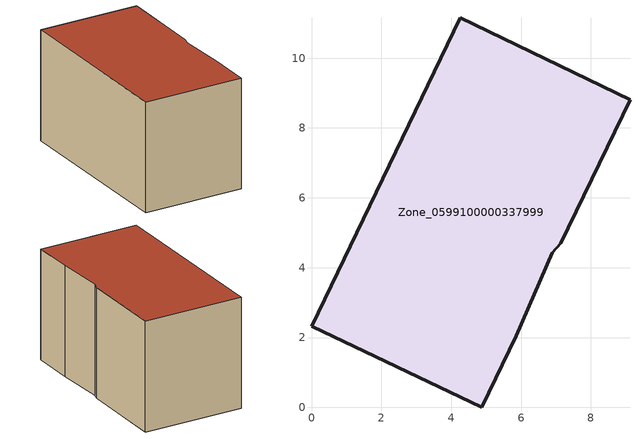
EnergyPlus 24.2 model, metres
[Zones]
Zone_0599100000337999
 floor ground (C_G): 0,2.33 4.26,11.16 9.12,8.81 7.14,4.7 6.89,4.42 5.86,2.05 4.87,0 z4.41
 wall outside (C_F): 4.26,11.16 0,2.33 4.87,0 5.86,2.05 6.89,4.42 7.14,4.7 9.12,8.81 4.26,11.16 z4.41:10.29
 roof outside (C_R): 5.86,2.05 6.89,4.42 7.14,4.7 9.12,8.81 4.26,11.16 0,2.33 4.87,0 z10.29
[BUILDING]
Pand.0599100000337999: North Axis=0; Terrain=City; Loads Convergence Tolerance Value=0.04; Temperature Convergence Tolerance Value=0.4; Solar Distribution=FullExterior; Maximum Number of Warmup Days=25; Minimum Number of Warmup Days=1
[Site:Location]
Rotterdam.The.Hague.AP_ZH_NLD Design_Conditions: Latitude=51.96; Longitude=4.45; Time Zone=1; Elevation=-4.5
[SITE:GROUNDTEMPERATURE:BUILDINGSURFACE]
18, 18, 18, 18, 18, 18, 18, 18, 18, 18, 18, 18
[MATERIAL] Thermal Absorptance=0.9; Solar Absorptance=0.7; Visible Absorptance=0.7
Name | Roughness | Thickness | Conductivity | Density | Specific Heat
G.TI.1975-1991 | MediumSmooth | 0.15 | 0.288461 | 540 | 1210
F.TI.1975-1991 | Rough | 0.3 | 0.230769 | 1920 | 840
R.TI.1975-1991 | MediumRough | 0.2 | 0.153846 | 1500 | 1000
[CONSTRUCTION]
C_G: G.TI.1975-1991
C_F: F.TI.1975-1991
C_R: R.TI.1975-1991
[ZONE]
Zone_0599100000337999: Type=1; Multiplier=1; Ceiling Height=Autocalculate; Volume=Autocalculate; Floor Area=autocalculate; Part of Total Floor Area=Yes
[ZONEINFILTRATION:DESIGNFLOWRATE]
Infil_Zone_0599100000337999: Zone or ZoneList or Space or SpaceList=Zone_0599100000337999; Schedule=AlwaysOn; Design Flow Rate Calculation Method=Flow/Area; Flow Rate per Floor Area=0.003; Constant Term Coefficient=1; Temperature Term Coefficient=0; Velocity Term Coefficient=0; Velocity Squared Term Coefficient=0
[HVACTEMPLATE:ZONE:IDEALLOADSAIRSYSTEM]
Zone_0599100000337999: Maximum Heating Supply Air Temperature=50; Minimum Cooling Supply Air Temperature=13; Maximum Heating Supply Air Humidity Ratio=0.0156; Minimum Cooling Supply Air Humidity Ratio=0.0077; Heating Limit=NoLimit; Cooling Limit=NoLimit; Dehumidification Control Type=ConstantSensibleHeatRatio; Cooling Sensible Heat Ratio=0.7; Dehumidification Setpoint=60; Humidification Control Type=None; Humidification Setpoint=30; Outdoor Air Method=None; Outdoor Air Flow Rate per Person=0.00944; Outdoor Air Flow Rate per Zone Floor Area=0; Outdoor Air Flow Rate per Zone=0; Demand Controlled Ventilation Type=None; Outdoor Air Economizer Type=NoEconomizer; Heat Recovery Type=None; Sensible Heat Recovery Effectiveness=0.7; Latent Heat Recovery Effectiveness=0.65
[ZONECONTROL:THERMOSTAT]
ThermostatControl_Zone_0599100000337999: Zone or ZoneList=Zone_0599100000337999; Control Type Schedule=DualSetpointControlType; Control 1=Thermostat_Zone_0599100000337999; Temperature Difference Between Cutout And Setpoint=0
[THERMOSTATSETPOINT:DUALSETPOINT]
Thermostat_Zone_0599100000337999: Heating Setpoint Temperature Schedule=HeatingSetpoint_Zone_0599100000337999; Cooling Setpoint Temperature Schedule=CoolingSetpoint_Zone_0599100000337999
[SCHEDULE:COMPACT]
HeatingSetpoint_Zone_0599100000337999: Through: 12/31, For: AllDays, Until: 24:00, 21
CoolingSetpoint_Zone_0599100000337999: Through: 12/31, For: AllDays, Until: 24:00, 24
DualSetpointControlType: Through: 12/31, For: AllDays, Until: 24:00, 4
AlwaysOn: Through: 12/31, For: AllDays, Until: 24:00, 1
